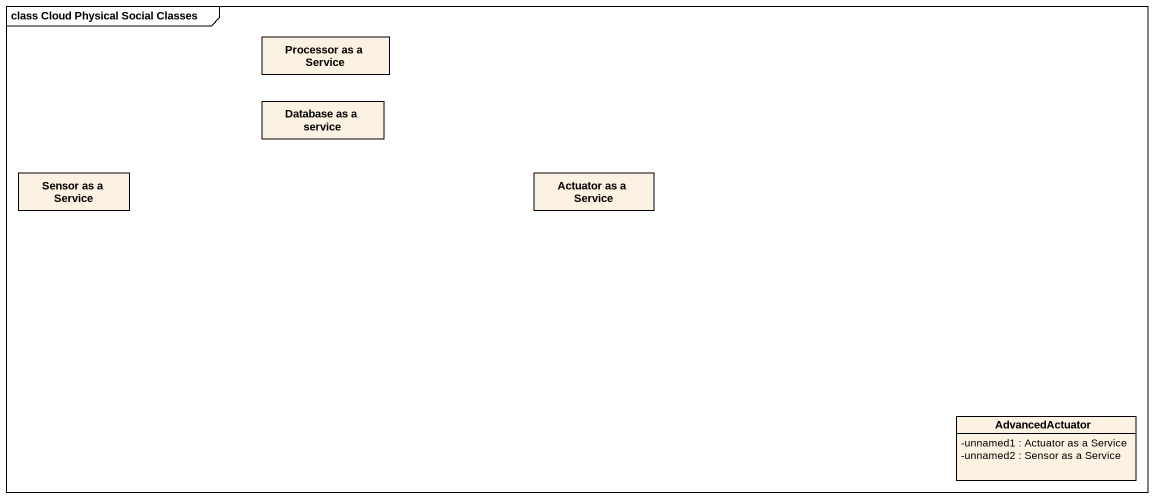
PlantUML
@startuml
mainframe class Cloud Physical Social Classes
hide circle
hide empty members
skinparam classAttributeIconSize 0
class "Processor as a Service" as Processor_as_a_Service
class "Database as a service" as Database_as_a_service
class "Sensor as a Service" as Sensor_as_a_Service
class "Actuator as a Service" as Actuator_as_a_Service
class AdvancedActuator {
  -unnamed1 : Actuator as a Service
  -unnamed2 : Sensor as a Service
}
@enduml
